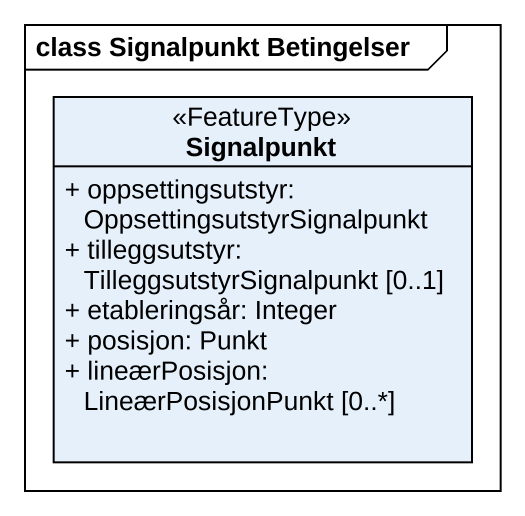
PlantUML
@startuml
mainframe class Signalpunkt Betingelser
hide circle
hide empty members
skinparam classAttributeIconSize 0
class Signalpunkt <<FeatureType>> {
  + oppsettingsutstyr: OppsettingsutstyrSignalpunkt
  + tilleggsutstyr: TilleggsutstyrSignalpunkt [0..1]
  + etableringsår: Integer
  + posisjon: Punkt
  + lineærPosisjon: LineærPosisjonPunkt [0..*]
}
@enduml
